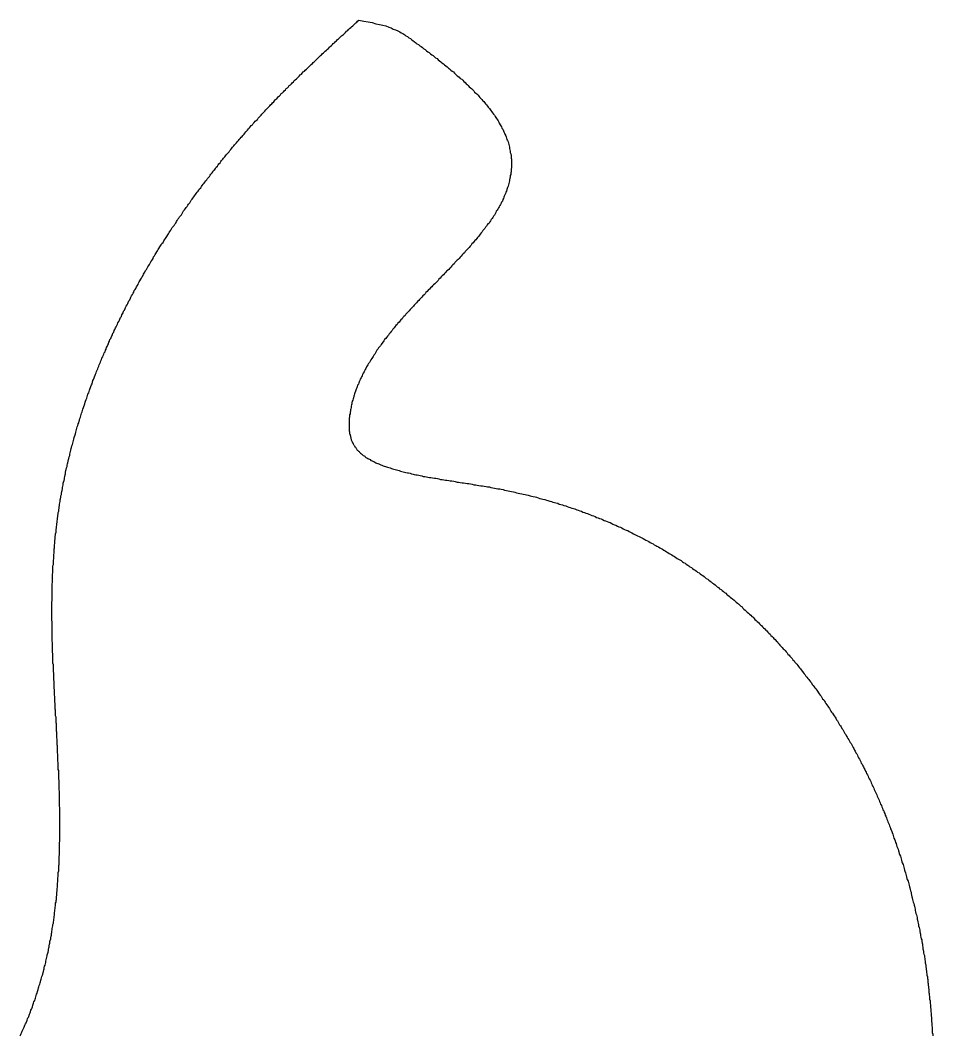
# Model space of a CAD drawing. Header units: millimetres. Extents: x 35 to 605, y 64 to 964.
# Drawn here: x 336.81 to 360.83, y 491.31 to 518.05 of the extents above; entities that cross this region are included whole.
import ezdxf

# ---------------------------------------------------------------- set-up
doc = ezdxf.new("R2010")
doc.units = ezdxf.units.MM

msp = doc.modelspace()

# ---------------------------------------------------------------- linework, layer by layer
msp.add_polyline3d([(336.807, 491.308, 0), (336.817, 491.338, 0), (336.827, 491.368, 0), (336.847, 491.398, 0), (336.857, 491.428, 0), (336.877, 491.458, 0), (336.887, 491.498, 0), (336.907, 491.528, 0), (336.917, 491.558, 0), (336.927, 491.588, 0), (336.947, 491.618, 0), (336.957, 491.648, 0), (336.977, 491.688, 0), (336.987, 491.718, 0), (336.997, 491.748, 0), (337.007, 491.778, 0), (337.027, 491.808, 0), (337.037, 491.848, 0), (337.047, 491.878, 0), (337.067, 491.908, 0), (337.077, 491.938, 0), (337.087, 491.978, 0), (337.097, 492.008, 0), (337.117, 492.038, 0), (337.127, 492.068, 0), (337.137, 492.108, 0), (337.147, 492.138, 0), (337.157, 492.168, 0), (337.167, 492.198, 0), (337.187, 492.238, 0), (337.197, 492.268, 0), (337.207, 492.298, 0), (337.217, 492.328, 0), (337.227, 492.368, 0), (337.237, 492.398, 0), (337.247, 492.428, 0), (337.257, 492.468, 0), (337.267, 492.498, 0), (337.277, 492.528, 0), (337.287, 492.568, 0), (337.297, 492.598, 0), (337.307, 492.628, 0), (337.317, 492.668, 0), (337.327, 492.698, 0), (337.337, 492.728, 0), (337.347, 492.768, 0), (337.357, 492.798, 0), (337.367, 492.828, 0), (337.377, 492.868, 0), (337.387, 492.898, 0), (337.397, 492.928, 0), (337.407, 492.968, 0), (337.417, 492.998, 0), (337.427, 493.038, 0), (337.437, 493.068, 0), (337.437, 493.098, 0), (337.447, 493.138, 0), (337.457, 493.168, 0), (337.467, 493.198, 0), (337.477, 493.238, 0), (337.477, 493.268, 0), (337.487, 493.308, 0), (337.497, 493.338, 0), (337.507, 493.378, 0), (337.517, 493.408, 0), (337.517, 493.438, 0), (337.527, 493.478, 0), (337.537, 493.508, 0), (337.547, 493.548, 0), (337.547, 493.578, 0), (337.557, 493.618, 0), (337.567, 493.648, 0), (337.567, 493.678, 0), (337.577, 493.718, 0), (337.587, 493.748, 0), (337.587, 493.788, 0), (337.597, 493.818, 0), (337.607, 493.858, 0), (337.607, 493.888, 0), (337.617, 493.928, 0), (337.627, 493.958, 0), (337.627, 493.998, 0), (337.637, 494.028, 0), (337.637, 494.058, 0), (337.647, 494.098, 0), (337.647, 494.128, 0), (337.657, 494.168, 0), (337.667, 494.198, 0), (337.667, 494.238, 0), (337.677, 494.268, 0), (337.677, 494.308, 0), (337.687, 494.338, 0), (337.687, 494.378, 0), (337.697, 494.408, 0), (337.697, 494.448, 0), (337.707, 494.478, 0), (337.707, 494.518, 0), (337.707, 494.548, 0), (337.717, 494.588, 0), (337.717, 494.618, 0), (337.727, 494.658, 0), (337.727, 494.688, 0), (337.737, 494.728, 0), (337.737, 494.758, 0), (337.737, 494.798, 0), (337.747, 494.828, 0), (337.747, 494.868, 0), (337.757, 494.898, 0), (337.757, 494.938, 0), (337.757, 494.968, 0), (337.767, 495.008, 0), (337.767, 495.038, 0), (337.767, 495.078, 0), (337.777, 495.118, 0), (337.777, 495.148, 0), (337.777, 495.188, 0), (337.787, 495.218, 0), (337.787, 495.258, 0), (337.787, 495.288, 0), (337.787, 495.328, 0), (337.797, 495.358, 0), (337.797, 495.398, 0), (337.797, 495.428, 0), (337.797, 495.468, 0), (337.807, 495.498, 0), (337.807, 495.538, 0), (337.807, 495.568, 0), (337.807, 495.608, 0), (337.817, 495.648, 0), (337.817, 495.678, 0), (337.817, 495.718, 0), (337.817, 495.748, 0), (337.817, 495.788, 0), (337.827, 495.818, 0), (337.827, 495.858, 0), (337.827, 495.888, 0), (337.827, 495.928, 0), (337.827, 495.958, 0), (337.827, 495.998, 0), (337.827, 496.028, 0), (337.837, 496.068, 0), (337.837, 496.108, 0), (337.837, 496.138, 0), (337.837, 496.178, 0), (337.837, 496.208, 0), (337.837, 496.248, 0), (337.837, 496.278, 0), (337.837, 496.318, 0), (337.837, 496.348, 0), (337.837, 496.388, 0), (337.847, 496.428, 0), (337.847, 496.458, 0), (337.847, 496.498, 0), (337.847, 496.528, 0), (337.847, 496.568, 0), (337.847, 496.598, 0), (337.847, 496.638, 0), (337.847, 496.668, 0), (337.847, 496.708, 0), (337.847, 496.748, 0), (337.847, 496.778, 0), (337.847, 496.818, 0), (337.847, 496.848, 0), (337.847, 496.888, 0), (337.847, 496.918, 0), (337.847, 496.958, 0), (337.847, 496.998, 0), (337.847, 497.028, 0), (337.847, 497.068, 0), (337.847, 497.098, 0), (337.847, 497.138, 0), (337.847, 497.168, 0), (337.847, 497.208, 0), (337.847, 497.248, 0), (337.847, 497.278, 0), (337.847, 497.318, 0), (337.837, 497.348, 0), (337.837, 497.388, 0), (337.837, 497.418, 0), (337.837, 497.458, 0), (337.837, 497.498, 0), (337.837, 497.528, 0), (337.837, 497.568, 0), (337.837, 497.598, 0), (337.837, 497.638, 0), (337.837, 497.678, 0), (337.837, 497.708, 0), (337.837, 497.748, 0), (337.827, 497.778, 0), (337.827, 497.818, 0), (337.827, 497.858, 0), (337.827, 497.888, 0), (337.827, 497.928, 0), (337.827, 497.958, 0), (337.827, 497.998, 0), (337.827, 498.028, 0), (337.817, 498.068, 0), (337.817, 498.108, 0), (337.817, 498.138, 0), (337.817, 498.178, 0), (337.817, 498.208, 0), (337.817, 498.248, 0), (337.817, 498.288, 0), (337.807, 498.318, 0), (337.807, 498.358, 0), (337.807, 498.388, 0), (337.807, 498.428, 0), (337.807, 498.468, 0), (337.807, 498.498, 0), (337.797, 498.538, 0), (337.797, 498.578, 0), (337.797, 498.608, 0), (337.797, 498.648, 0), (337.797, 498.678, 0), (337.797, 498.718, 0), (337.787, 498.758, 0), (337.787, 498.788, 0), (337.787, 498.828, 0), (337.787, 498.858, 0), (337.787, 498.898, 0), (337.787, 498.938, 0), (337.777, 498.968, 0), (337.777, 499.008, 0), (337.777, 499.038, 0), (337.777, 499.078, 0), (337.777, 499.118, 0), (337.767, 499.148, 0), (337.767, 499.188, 0), (337.767, 499.228, 0), (337.767, 499.258, 0), (337.767, 499.298, 0), (337.757, 499.328, 0), (337.757, 499.368, 0), (337.757, 499.408, 0), (337.757, 499.438, 0), (337.757, 499.478, 0), (337.757, 499.518, 0), (337.747, 499.548, 0), (337.747, 499.588, 0), (337.747, 499.618, 0), (337.747, 499.658, 0), (337.747, 499.698, 0), (337.737, 499.728, 0), (337.737, 499.768, 0), (337.737, 499.808, 0), (337.737, 499.838, 0), (337.737, 499.878, 0), (337.727, 499.908, 0), (337.727, 499.948, 0), (337.727, 499.988, 0), (337.727, 500.018, 0), (337.727, 500.058, 0), (337.717, 500.098, 0), (337.717, 500.128, 0), (337.717, 500.168, 0), (337.717, 500.208, 0), (337.717, 500.238, 0), (337.707, 500.278, 0), (337.707, 500.308, 0), (337.707, 500.348, 0), (337.707, 500.388, 0), (337.707, 500.418, 0), (337.697, 500.458, 0), (337.697, 500.498, 0), (337.697, 500.528, 0), (337.697, 500.568, 0), (337.697, 500.608, 0), (337.697, 500.638, 0), (337.687, 500.678, 0), (337.687, 500.718, 0), (337.687, 500.748, 0), (337.687, 500.788, 0), (337.687, 500.818, 0), (337.687, 500.858, 0), (337.677, 500.898, 0), (337.677, 500.928, 0), (337.677, 500.968, 0), (337.677, 501.008, 0), (337.677, 501.038, 0), (337.677, 501.078, 0), (337.667, 501.118, 0), (337.667, 501.148, 0), (337.667, 501.188, 0), (337.667, 501.228, 0), (337.667, 501.258, 0), (337.667, 501.298, 0), (337.667, 501.338, 0), (337.667, 501.368, 0), (337.657, 501.408, 0), (337.657, 501.448, 0), (337.657, 501.478, 0), (337.657, 501.518, 0), (337.657, 501.558, 0), (337.657, 501.588, 0), (337.657, 501.628, 0), (337.657, 501.658, 0), (337.647, 501.698, 0), (337.647, 501.738, 0), (337.647, 501.768, 0), (337.647, 501.808, 0), (337.647, 501.848, 0), (337.647, 501.878, 0), (337.647, 501.918, 0), (337.647, 501.958, 0), (337.647, 501.988, 0), (337.647, 502.028, 0), (337.647, 502.068, 0), (337.647, 502.098, 0), (337.647, 502.138, 0), (337.647, 502.178, 0), (337.647, 502.208, 0), (337.637, 502.248, 0), (337.637, 502.288, 0), (337.637, 502.318, 0), (337.637, 502.358, 0), (337.637, 502.398, 0), (337.637, 502.428, 0), (337.637, 502.468, 0), (337.637, 502.508, 0), (337.637, 502.538, 0), (337.637, 502.578, 0), (337.637, 502.618, 0), (337.637, 502.648, 0), (337.637, 502.688, 0), (337.637, 502.728, 0), (337.647, 502.768, 0), (337.647, 502.798, 0), (337.647, 502.838, 0), (337.647, 502.878, 0), (337.647, 502.908, 0), (337.647, 502.948, 0), (337.647, 502.988, 0), (337.647, 503.018, 0), (337.647, 503.058, 0), (337.647, 503.098, 0), (337.647, 503.128, 0), (337.647, 503.168, 0), (337.647, 503.208, 0), (337.657, 503.238, 0), (337.657, 503.278, 0), (337.657, 503.318, 0), (337.657, 503.348, 0), (337.657, 503.388, 0), (337.657, 503.428, 0), (337.657, 503.458, 0), (337.667, 503.498, 0), (337.667, 503.538, 0), (337.667, 503.568, 0), (337.667, 503.608, 0), (337.667, 503.648, 0), (337.667, 503.678, 0), (337.677, 503.718, 0), (337.677, 503.758, 0), (337.677, 503.798, 0), (337.677, 503.828, 0), (337.687, 503.868, 0), (337.687, 503.908, 0), (337.687, 503.938, 0), (337.687, 503.978, 0), (337.697, 504.018, 0), (337.697, 504.048, 0), (337.697, 504.088, 0), (337.697, 504.128, 0), (337.707, 504.158, 0), (337.707, 504.198, 0), (337.707, 504.238, 0), (337.717, 504.268, 0), (337.717, 504.308, 0), (337.717, 504.348, 0), (337.727, 504.388, 0), (337.727, 504.418, 0), (337.727, 504.458, 0), (337.737, 504.498, 0), (337.737, 504.528, 0), (337.747, 504.568, 0), (337.747, 504.608, 0), (337.747, 504.638, 0), (337.757, 504.678, 0), (337.757, 504.718, 0), (337.767, 504.748, 0), (337.767, 504.788, 0), (337.777, 504.828, 0), (337.777, 504.868, 0), (337.787, 504.898, 0), (337.787, 504.938, 0), (337.797, 504.978, 0), (337.797, 505.008, 0), (337.807, 505.048, 0), (337.807, 505.088, 0), (337.817, 505.118, 0), (337.817, 505.158, 0), (337.827, 505.198, 0), (337.827, 505.228, 0), (337.837, 505.268, 0), (337.837, 505.308, 0), (337.847, 505.338, 0), (337.857, 505.378, 0), (337.857, 505.418, 0), (337.867, 505.448, 0), (337.877, 505.488, 0), (337.877, 505.528, 0), (337.887, 505.558, 0), (337.887, 505.598, 0), (337.897, 505.638, 0), (337.907, 505.668, 0), (337.917, 505.708, 0), (337.917, 505.748, 0), (337.927, 505.778, 0), (337.937, 505.818, 0), (337.937, 505.858, 0), (337.947, 505.888, 0), (337.957, 505.928, 0), (337.967, 505.968, 0), (337.967, 505.998, 0), (337.977, 506.038, 0), (337.987, 506.078, 0), (337.997, 506.108, 0), (337.997, 506.148, 0), (338.007, 506.188, 0), (338.017, 506.218, 0), (338.027, 506.258, 0), (338.037, 506.298, 0), (338.037, 506.328, 0), (338.047, 506.368, 0), (338.057, 506.398, 0), (338.067, 506.438, 0), (338.077, 506.478, 0), (338.087, 506.508, 0), (338.097, 506.548, 0), (338.107, 506.588, 0), (338.107, 506.618, 0), (338.117, 506.658, 0), (338.127, 506.688, 0), (338.137, 506.728, 0), (338.147, 506.768, 0), (338.157, 506.798, 0), (338.167, 506.838, 0), (338.177, 506.878, 0), (338.187, 506.908, 0), (338.197, 506.948, 0), (338.207, 506.978, 0), (338.217, 507.018, 0), (338.227, 507.058, 0), (338.237, 507.088, 0), (338.247, 507.128, 0), (338.257, 507.158, 0), (338.267, 507.198, 0), (338.277, 507.238, 0), (338.287, 507.268, 0), (338.297, 507.308, 0), (338.307, 507.338, 0), (338.317, 507.378, 0), (338.327, 507.418, 0), (338.347, 507.448, 0), (338.357, 507.488, 0), (338.367, 507.518, 0), (338.377, 507.558, 0), (338.387, 507.598, 0), (338.397, 507.628, 0), (338.407, 507.668, 0), (338.417, 507.698, 0), (338.437, 507.738, 0), (338.447, 507.768, 0), (338.457, 507.808, 0), (338.467, 507.848, 0), (338.477, 507.878, 0), (338.497, 507.918, 0), (338.507, 507.948, 0), (338.517, 507.988, 0), (338.527, 508.018, 0), (338.537, 508.058, 0), (338.557, 508.098, 0), (338.567, 508.128, 0), (338.577, 508.168, 0), (338.587, 508.198, 0), (338.607, 508.238, 0), (338.617, 508.268, 0), (338.627, 508.308, 0), (338.637, 508.338, 0), (338.657, 508.378, 0), (338.667, 508.408, 0), (338.677, 508.448, 0), (338.697, 508.478, 0), (338.707, 508.518, 0), (338.717, 508.558, 0), (338.737, 508.588, 0), (338.747, 508.628, 0), (338.757, 508.658, 0), (338.777, 508.698, 0), (338.787, 508.728, 0), (338.807, 508.768, 0), (338.817, 508.798, 0), (338.827, 508.838, 0), (338.847, 508.868, 0), (338.857, 508.908, 0), (338.877, 508.938, 0), (338.887, 508.978, 0), (338.897, 509.008, 0), (338.917, 509.048, 0), (338.927, 509.078, 0), (338.947, 509.118, 0), (338.957, 509.148, 0), (338.977, 509.188, 0), (338.987, 509.218, 0), (339.007, 509.258, 0), (339.017, 509.288, 0), (339.037, 509.318, 0), (339.047, 509.358, 0), (339.067, 509.388, 0), (339.077, 509.428, 0), (339.097, 509.458, 0), (339.107, 509.498, 0), (339.127, 509.528, 0), (339.137, 509.568, 0), (339.157, 509.598, 0), (339.167, 509.638, 0), (339.187, 509.668, 0), (339.197, 509.698, 0), (339.217, 509.738, 0), (339.237, 509.768, 0), (339.247, 509.808, 0), (339.267, 509.838, 0), (339.277, 509.878, 0), (339.297, 509.908, 0), (339.317, 509.948, 0), (339.327, 509.978, 0), (339.347, 510.008, 0), (339.367, 510.048, 0), (339.377, 510.078, 0), (339.397, 510.118, 0), (339.417, 510.148, 0), (339.427, 510.178, 0), (339.447, 510.218, 0), (339.467, 510.248, 0), (339.477, 510.288, 0), (339.497, 510.318, 0), (339.517, 510.348, 0), (339.527, 510.388, 0), (339.547, 510.418, 0), (339.567, 510.458, 0), (339.577, 510.488, 0), (339.597, 510.518, 0), (339.617, 510.558, 0), (339.637, 510.588, 0), (339.647, 510.618, 0), (339.667, 510.658, 0), (339.687, 510.688, 0), (339.707, 510.728, 0), (339.717, 510.758, 0), (339.737, 510.788, 0), (339.757, 510.828, 0), (339.777, 510.858, 0), (339.797, 510.888, 0), (339.807, 510.928, 0), (339.827, 510.958, 0), (339.847, 510.988, 0), (339.867, 511.028, 0), (339.887, 511.058, 0), (339.907, 511.088, 0), (339.917, 511.128, 0), (339.937, 511.158, 0), (339.957, 511.188, 0), (339.977, 511.228, 0), (339.997, 511.258, 0), (340.017, 511.288, 0), (340.037, 511.328, 0), (340.047, 511.358, 0), (340.067, 511.388, 0), (340.087, 511.418, 0), (340.107, 511.458, 0), (340.127, 511.488, 0), (340.147, 511.518, 0), (340.167, 511.558, 0), (340.187, 511.588, 0), (340.207, 511.618, 0), (340.227, 511.648, 0), (340.247, 511.688, 0), (340.267, 511.718, 0), (340.287, 511.748, 0), (340.307, 511.778, 0), (340.317, 511.818, 0), (340.337, 511.848, 0), (340.357, 511.878, 0), (340.377, 511.908, 0), (340.397, 511.948, 0), (340.417, 511.978, 0), (340.437, 512.008, 0), (340.457, 512.038, 0), (340.477, 512.078, 0), (340.497, 512.108, 0), (340.517, 512.138, 0), (340.537, 512.168, 0), (340.567, 512.198, 0), (340.587, 512.238, 0), (340.607, 512.268, 0), (340.627, 512.298, 0), (340.647, 512.328, 0), (340.667, 512.358, 0), (340.687, 512.398, 0), (340.707, 512.428, 0), (340.727, 512.458, 0), (340.747, 512.488, 0), (340.767, 512.518, 0), (340.787, 512.558, 0), (340.807, 512.588, 0), (340.827, 512.618, 0), (340.857, 512.648, 0), (340.877, 512.678, 0), (340.897, 512.708, 0), (340.917, 512.748, 0), (340.937, 512.778, 0), (340.957, 512.808, 0), (340.977, 512.838, 0), (340.997, 512.868, 0), (341.027, 512.898, 0), (341.047, 512.928, 0), (341.067, 512.958, 0), (341.087, 512.998, 0), (341.107, 513.028, 0), (341.127, 513.058, 0), (341.157, 513.088, 0), (341.177, 513.118, 0), (341.197, 513.148, 0), (341.217, 513.178, 0), (341.237, 513.208, 0), (341.267, 513.238, 0), (341.287, 513.278, 0), (341.307, 513.308, 0), (341.327, 513.338, 0), (341.347, 513.368, 0), (341.377, 513.398, 0), (341.397, 513.428, 0), (341.417, 513.458, 0), (341.437, 513.488, 0), (341.467, 513.518, 0), (341.487, 513.548, 0), (341.507, 513.578, 0), (341.527, 513.608, 0), (341.557, 513.638, 0), (341.577, 513.668, 0), (341.597, 513.698, 0), (341.617, 513.728, 0), (341.647, 513.758, 0), (341.667, 513.788, 0), (341.687, 513.818, 0), (341.717, 513.848, 0), (341.737, 513.878, 0), (341.757, 513.908, 0), (341.787, 513.938, 0), (341.807, 513.968, 0), (341.827, 513.998, 0), (341.857, 514.028, 0), (341.877, 514.058, 0), (341.897, 514.088, 0), (341.927, 514.118, 0), (341.947, 514.148, 0), (341.967, 514.178, 0), (341.997, 514.208, 0), (342.017, 514.238, 0), (342.037, 514.268, 0), (342.067, 514.298, 0), (342.087, 514.328, 0), (342.107, 514.358, 0), (342.137, 514.388, 0), (342.157, 514.418, 0), (342.187, 514.448, 0), (342.207, 514.478, 0), (342.227, 514.508, 0), (342.257, 514.528, 0), (342.277, 514.558, 0), (342.307, 514.588, 0), (342.327, 514.618, 0), (342.347, 514.648, 0), (342.377, 514.678, 0), (342.397, 514.708, 0), (342.427, 514.738, 0), (342.447, 514.768, 0), (342.467, 514.788, 0), (342.497, 514.818, 0), (342.517, 514.848, 0), (342.547, 514.878, 0), (342.567, 514.908, 0), (342.597, 514.938, 0), (342.617, 514.968, 0), (342.647, 514.988, 0), (342.667, 515.018, 0), (342.697, 515.048, 0), (342.717, 515.078, 0), (342.747, 515.108, 0), (342.767, 515.138, 0), (342.787, 515.158, 0), (342.817, 515.188, 0), (342.837, 515.218, 0), (342.867, 515.248, 0), (342.887, 515.278, 0), (342.917, 515.298, 0), (342.937, 515.328, 0), (342.967, 515.358, 0), (342.987, 515.388, 0), (343.017, 515.408, 0), (343.047, 515.438, 0), (343.067, 515.468, 0), (343.097, 515.498, 0), (343.117, 515.518, 0), (343.147, 515.548, 0), (343.167, 515.578, 0), (343.197, 515.608, 0), (343.217, 515.628, 0), (343.247, 515.658, 0), (343.267, 515.688, 0), (343.297, 515.718, 0), (343.317, 515.738, 0), (343.347, 515.768, 0), (343.377, 515.798, 0), (343.397, 515.818, 0), (343.427, 515.848, 0), (343.447, 515.878, 0), (343.477, 515.898, 0), (343.497, 515.928, 0), (343.527, 515.958, 0), (343.557, 515.978, 0), (343.577, 516.008, 0), (343.607, 516.038, 0), (343.627, 516.058, 0), (343.657, 516.088, 0), (343.677, 516.118, 0), (343.707, 516.138, 0), (343.737, 516.168, 0), (343.757, 516.188, 0), (343.787, 516.218, 0), (343.807, 516.248, 0), (343.837, 516.268, 0), (343.867, 516.298, 0), (343.887, 516.328, 0), (343.917, 516.348, 0), (343.947, 516.378, 0), (343.967, 516.398, 0), (343.997, 516.428, 0), (344.017, 516.458, 0), (344.047, 516.478, 0), (344.077, 516.508, 0), (344.097, 516.528, 0), (344.127, 516.558, 0), (344.147, 516.578, 0), (344.177, 516.608, 0), (344.207, 516.628, 0), (344.227, 516.658, 0), (344.257, 516.688, 0), (344.287, 516.708, 0), (344.307, 516.738, 0), (344.337, 516.758, 0), (344.367, 516.788, 0), (344.387, 516.808, 0), (344.417, 516.838, 0), (344.437, 516.858, 0), (344.467, 516.888, 0), (344.497, 516.908, 0), (344.517, 516.938, 0), (344.547, 516.958, 0), (344.577, 516.988, 0), (344.597, 517.008, 0), (344.627, 517.038, 0), (344.657, 517.068, 0), (344.677, 517.088, 0), (344.707, 517.118, 0), (344.737, 517.138, 0), (344.757, 517.168, 0), (344.787, 517.188, 0), (344.817, 517.218, 0), (344.837, 517.238, 0), (344.867, 517.258, 0), (344.897, 517.288, 0), (344.917, 517.308, 0), (344.947, 517.338, 0), (344.967, 517.358, 0), (344.997, 517.388, 0), (345.027, 517.408, 0), (345.047, 517.438, 0), (345.077, 517.458, 0), (345.107, 517.488, 0), (345.127, 517.508, 0), (345.157, 517.538, 0), (345.187, 517.558, 0), (345.207, 517.588, 0), (345.237, 517.608, 0), (345.267, 517.638, 0), (345.287, 517.658, 0), (345.317, 517.678, 0), (345.347, 517.708, 0), (345.367, 517.728, 0), (345.397, 517.758, 0), (345.427, 517.778, 0), (345.447, 517.808, 0), (345.477, 517.828, 0), (345.507, 517.858, 0), (345.527, 517.878, 0), (345.557, 517.898, 0), (345.587, 517.928, 0), (345.607, 517.948, 0), (345.637, 517.978, 0), (345.667, 517.998, 0), (345.687, 518.028, 0), (345.717, 518.048, 0), (345.847, 518.028, 0), (345.967, 518.008, 0), (346.067, 517.988, 0), (346.167, 517.958, 0), (346.267, 517.938, 0), (346.347, 517.918, 0), (346.427, 517.898, 0), (346.507, 517.868, 0), (346.567, 517.848, 0), (346.627, 517.818, 0), (346.687, 517.798, 0), (346.747, 517.768, 0), (346.797, 517.748, 0), (346.837, 517.718, 0), (346.877, 517.698, 0), (346.927, 517.668, 0), (346.957, 517.638, 0), (346.997, 517.618, 0), (347.037, 517.588, 0), (347.077, 517.568, 0), (347.107, 517.538, 0), (347.147, 517.508, 0), (347.177, 517.488, 0), (347.217, 517.458, 0), (347.247, 517.428, 0), (347.287, 517.408, 0), (347.327, 517.378, 0), (347.357, 517.358, 0), (347.397, 517.328, 0), (347.427, 517.298, 0), (347.467, 517.278, 0), (347.497, 517.248, 0), (347.537, 517.218, 0), (347.567, 517.198, 0), (347.607, 517.168, 0), (347.637, 517.138, 0), (347.677, 517.118, 0), (347.707, 517.088, 0), (347.737, 517.058, 0), (347.777, 517.038, 0), (347.807, 517.008, 0), (347.847, 516.978, 0), (347.877, 516.958, 0), (347.907, 516.928, 0), (347.947, 516.898, 0), (347.977, 516.878, 0), (348.007, 516.848, 0), (348.047, 516.818, 0), (348.077, 516.788, 0), (348.107, 516.768, 0), (348.137, 516.738, 0), (348.177, 516.708, 0), (348.207, 516.688, 0), (348.237, 516.658, 0), (348.267, 516.628, 0), (348.297, 516.598, 0), (348.327, 516.578, 0), (348.357, 516.548, 0), (348.387, 516.518, 0), (348.427, 516.498, 0), (348.457, 516.468, 0), (348.487, 516.438, 0), (348.517, 516.408, 0), (348.547, 516.378, 0), (348.567, 516.358, 0), (348.597, 516.328, 0), (348.627, 516.298, 0), (348.657, 516.268, 0), (348.687, 516.248, 0), (348.717, 516.218, 0), (348.747, 516.188, 0), (348.767, 516.158, 0), (348.797, 516.128, 0), (348.827, 516.108, 0), (348.857, 516.078, 0), (348.877, 516.048, 0), (348.907, 516.018, 0), (348.927, 515.988, 0), (348.957, 515.958, 0), (348.987, 515.928, 0), (349.007, 515.908, 0), (349.037, 515.878, 0), (349.057, 515.848, 0), (349.077, 515.818, 0), (349.107, 515.788, 0), (349.127, 515.758, 0), (349.157, 515.728, 0), (349.177, 515.698, 0), (349.197, 515.668, 0), (349.217, 515.638, 0), (349.237, 515.608, 0), (349.267, 515.578, 0), (349.287, 515.548, 0), (349.307, 515.518, 0), (349.327, 515.488, 0), (349.347, 515.458, 0), (349.367, 515.428, 0), (349.387, 515.398, 0), (349.407, 515.368, 0), (349.417, 515.338, 0), (349.437, 515.298, 0), (349.457, 515.268, 0), (349.477, 515.238, 0), (349.487, 515.208, 0), (349.507, 515.178, 0), (349.527, 515.138, 0), (349.537, 515.108, 0), (349.557, 515.078, 0), (349.567, 515.048, 0), (349.587, 515.008, 0), (349.597, 514.978, 0), (349.607, 514.948, 0), (349.617, 514.908, 0), (349.637, 514.878, 0), (349.647, 514.848, 0), (349.657, 514.808, 0), (349.667, 514.778, 0), (349.677, 514.738, 0), (349.687, 514.708, 0), (349.687, 514.668, 0), (349.697, 514.638, 0), (349.707, 514.598, 0), (349.707, 514.568, 0), (349.717, 514.528, 0), (349.727, 514.488, 0), (349.727, 514.458, 0), (349.727, 514.418, 0), (349.737, 514.388, 0), (349.737, 514.348, 0), (349.737, 514.308, 0), (349.737, 514.278, 0), (349.737, 514.238, 0), (349.737, 514.208, 0), (349.737, 514.168, 0), (349.727, 514.128, 0), (349.727, 514.098, 0), (349.727, 514.058, 0), (349.717, 514.028, 0), (349.717, 513.988, 0), (349.707, 513.958, 0), (349.707, 513.918, 0), (349.697, 513.888, 0), (349.687, 513.848, 0), (349.687, 513.818, 0), (349.677, 513.788, 0), (349.667, 513.748, 0), (349.657, 513.718, 0), (349.647, 513.678, 0), (349.637, 513.648, 0), (349.627, 513.618, 0), (349.617, 513.588, 0), (349.607, 513.548, 0), (349.587, 513.518, 0), (349.577, 513.488, 0), (349.567, 513.448, 0), (349.547, 513.418, 0), (349.537, 513.388, 0), (349.527, 513.358, 0), (349.507, 513.328, 0), (349.497, 513.288, 0), (349.477, 513.258, 0), (349.467, 513.228, 0), (349.447, 513.198, 0), (349.427, 513.168, 0), (349.417, 513.138, 0), (349.397, 513.108, 0), (349.377, 513.078, 0), (349.357, 513.048, 0), (349.337, 513.018, 0), (349.327, 512.988, 0), (349.307, 512.948, 0), (349.287, 512.918, 0), (349.267, 512.888, 0), (349.247, 512.858, 0), (349.227, 512.828, 0), (349.207, 512.798, 0), (349.187, 512.768, 0), (349.167, 512.738, 0), (349.147, 512.708, 0), (349.117, 512.688, 0), (349.097, 512.658, 0), (349.077, 512.628, 0), (349.057, 512.598, 0), (349.037, 512.568, 0), (349.007, 512.538, 0), (348.987, 512.508, 0), (348.967, 512.478, 0), (348.937, 512.448, 0), (348.917, 512.418, 0), (348.897, 512.388, 0), (348.867, 512.358, 0), (348.847, 512.328, 0), (348.827, 512.298, 0), (348.797, 512.268, 0), (348.777, 512.248, 0), (348.747, 512.218, 0), (348.727, 512.188, 0), (348.697, 512.158, 0), (348.677, 512.128, 0), (348.647, 512.098, 0), (348.627, 512.068, 0), (348.597, 512.038, 0), (348.567, 512.008, 0), (348.547, 511.988, 0), (348.517, 511.958, 0), (348.497, 511.928, 0), (348.467, 511.898, 0), (348.437, 511.868, 0), (348.417, 511.838, 0), (348.387, 511.808, 0), (348.357, 511.778, 0), (348.337, 511.748, 0), (348.307, 511.728, 0), (348.277, 511.698, 0), (348.247, 511.668, 0), (348.227, 511.638, 0), (348.197, 511.608, 0), (348.167, 511.578, 0), (348.137, 511.548, 0), (348.117, 511.518, 0), (348.087, 511.488, 0), (348.057, 511.458, 0), (348.027, 511.438, 0), (347.997, 511.408, 0), (347.977, 511.378, 0), (347.947, 511.348, 0), (347.917, 511.318, 0), (347.887, 511.288, 0), (347.857, 511.258, 0), (347.827, 511.228, 0), (347.807, 511.198, 0), (347.777, 511.168, 0), (347.747, 511.138, 0), (347.717, 511.108, 0), (347.687, 511.078, 0), (347.657, 511.058, 0), (347.637, 511.028, 0), (347.607, 510.998, 0), (347.577, 510.968, 0), (347.547, 510.938, 0), (347.517, 510.908, 0), (347.487, 510.878, 0), (347.467, 510.848, 0), (347.437, 510.818, 0), (347.407, 510.788, 0), (347.377, 510.758, 0), (347.347, 510.728, 0), (347.317, 510.698, 0), (347.297, 510.668, 0), (347.267, 510.638, 0), (347.237, 510.608, 0), (347.207, 510.578, 0), (347.177, 510.548, 0), (347.157, 510.518, 0), (347.127, 510.488, 0), (347.097, 510.458, 0), (347.067, 510.428, 0), (347.047, 510.398, 0), (347.017, 510.368, 0), (346.987, 510.338, 0), (346.957, 510.308, 0), (346.937, 510.278, 0), (346.907, 510.248, 0), (346.877, 510.218, 0), (346.857, 510.188, 0), (346.827, 510.158, 0), (346.797, 510.128, 0), (346.777, 510.098, 0), (346.747, 510.068, 0), (346.727, 510.038, 0), (346.697, 510.008, 0), (346.667, 509.978, 0), (346.647, 509.948, 0), (346.617, 509.918, 0), (346.597, 509.878, 0), (346.567, 509.848, 0), (346.547, 509.818, 0), (346.517, 509.788, 0), (346.497, 509.758, 0), (346.477, 509.728, 0), (346.447, 509.698, 0), (346.427, 509.668, 0), (346.397, 509.638, 0), (346.377, 509.608, 0), (346.357, 509.578, 0), (346.327, 509.538, 0), (346.307, 509.508, 0), (346.287, 509.478, 0), (346.267, 509.448, 0), (346.237, 509.418, 0), (346.217, 509.388, 0), (346.197, 509.358, 0), (346.177, 509.328, 0), (346.157, 509.288, 0), (346.137, 509.258, 0), (346.117, 509.228, 0), (346.097, 509.198, 0), (346.077, 509.168, 0), (346.057, 509.138, 0), (346.037, 509.108, 0), (346.017, 509.068, 0), (345.997, 509.038, 0), (345.977, 509.008, 0), (345.957, 508.978, 0), (345.937, 508.948, 0), (345.917, 508.918, 0), (345.907, 508.878, 0), (345.887, 508.848, 0), (345.867, 508.818, 0), (345.857, 508.788, 0), (345.837, 508.758, 0), (345.817, 508.718, 0), (345.807, 508.688, 0), (345.787, 508.658, 0), (345.777, 508.628, 0), (345.757, 508.598, 0), (345.747, 508.558, 0), (345.727, 508.528, 0), (345.717, 508.498, 0), (345.707, 508.468, 0), (345.687, 508.438, 0), (345.677, 508.398, 0), (345.667, 508.368, 0), (345.647, 508.338, 0), (345.637, 508.308, 0), (345.627, 508.278, 0), (345.617, 508.238, 0), (345.607, 508.208, 0), (345.597, 508.178, 0), (345.587, 508.148, 0), (345.577, 508.108, 0), (345.567, 508.078, 0), (345.557, 508.048, 0), (345.547, 508.018, 0), (345.537, 507.978, 0), (345.537, 507.948, 0), (345.527, 507.918, 0), (345.517, 507.888, 0), (345.517, 507.848, 0), (345.507, 507.818, 0), (345.497, 507.788, 0), (345.497, 507.758, 0), (345.487, 507.728, 0), (345.487, 507.688, 0), (345.477, 507.658, 0), (345.477, 507.628, 0), (345.477, 507.598, 0), (345.467, 507.568, 0), (345.467, 507.538, 0), (345.467, 507.508, 0), (345.467, 507.478, 0), (345.467, 507.448, 0), (345.467, 507.418, 0), (345.467, 507.388, 0), (345.467, 507.368, 0), (345.467, 507.338, 0), (345.467, 507.308, 0), (345.467, 507.288, 0), (345.467, 507.258, 0), (345.467, 507.238, 0), (345.477, 507.208, 0), (345.477, 507.188, 0), (345.477, 507.158, 0), (345.487, 507.138, 0), (345.487, 507.118, 0), (345.497, 507.098, 0), (345.497, 507.078, 0), (345.507, 507.058, 0), (345.507, 507.038, 0), (345.517, 507.018, 0), (345.517, 506.998, 0), (345.527, 506.978, 0), (345.537, 506.968, 0), (345.547, 506.948, 0), (345.547, 506.928, 0), (345.557, 506.918, 0), (345.567, 506.898, 0), (345.577, 506.878, 0), (345.587, 506.868, 0), (345.597, 506.848, 0), (345.607, 506.838, 0), (345.617, 506.818, 0), (345.627, 506.808, 0), (345.637, 506.788, 0), (345.647, 506.778, 0), (345.657, 506.758, 0), (345.667, 506.748, 0), (345.677, 506.728, 0), (345.697, 506.718, 0), (345.707, 506.698, 0), (345.727, 506.688, 0), (345.737, 506.678, 0), (345.757, 506.658, 0), (345.767, 506.648, 0), (345.787, 506.628, 0), (345.797, 506.618, 0), (345.817, 506.608, 0), (345.837, 506.588, 0), (345.857, 506.578, 0), (345.877, 506.568, 0), (345.887, 506.548, 0), (345.907, 506.538, 0), (345.927, 506.528, 0), (345.957, 506.508, 0), (345.977, 506.498, 0), (345.997, 506.488, 0), (346.017, 506.478, 0), (346.037, 506.458, 0), (346.067, 506.448, 0), (346.087, 506.438, 0), (346.117, 506.428, 0), (346.137, 506.408, 0), (346.167, 506.398, 0), (346.187, 506.388, 0), (346.217, 506.378, 0), (346.247, 506.368, 0), (346.277, 506.348, 0), (346.297, 506.338, 0), (346.327, 506.328, 0), (346.357, 506.318, 0), (346.387, 506.308, 0), (346.417, 506.298, 0), (346.447, 506.288, 0), (346.477, 506.278, 0), (346.507, 506.268, 0), (346.547, 506.258, 0), (346.577, 506.248, 0), (346.607, 506.238, 0), (346.637, 506.228, 0), (346.677, 506.218, 0), (346.707, 506.208, 0), (346.747, 506.198, 0), (346.777, 506.188, 0), (346.817, 506.178, 0), (346.847, 506.168, 0), (346.887, 506.158, 0), (346.917, 506.148, 0), (346.957, 506.138, 0), (346.997, 506.128, 0), (347.027, 506.128, 0), (347.067, 506.118, 0), (347.107, 506.108, 0), (347.147, 506.098, 0), (347.177, 506.088, 0), (347.217, 506.078, 0), (347.257, 506.078, 0), (347.297, 506.068, 0), (347.337, 506.058, 0), (347.377, 506.048, 0), (347.417, 506.038, 0), (347.457, 506.038, 0), (347.497, 506.028, 0), (347.537, 506.018, 0), (347.577, 506.008, 0), (347.617, 506.008, 0), (347.657, 505.998, 0), (347.707, 505.988, 0), (347.747, 505.988, 0), (347.787, 505.978, 0), (347.827, 505.968, 0), (347.867, 505.958, 0), (347.917, 505.958, 0), (347.957, 505.948, 0), (347.997, 505.938, 0), (348.037, 505.938, 0), (348.087, 505.928, 0), (348.127, 505.918, 0), (348.167, 505.918, 0), (348.217, 505.908, 0), (348.257, 505.898, 0), (348.307, 505.888, 0), (348.347, 505.888, 0), (348.387, 505.878, 0), (348.437, 505.868, 0), (348.477, 505.868, 0), (348.527, 505.858, 0), (348.567, 505.848, 0), (348.617, 505.848, 0), (348.657, 505.838, 0), (348.707, 505.828, 0), (348.747, 505.818, 0), (348.797, 505.818, 0), (348.837, 505.808, 0), (348.877, 505.798, 0), (348.927, 505.788, 0), (348.977, 505.788, 0), (349.017, 505.778, 0), (349.067, 505.768, 0), (349.107, 505.758, 0), (349.157, 505.758, 0), (349.197, 505.748, 0), (349.247, 505.738, 0), (349.287, 505.728, 0), (349.337, 505.718, 0), (349.377, 505.708, 0), (349.427, 505.708, 0), (349.467, 505.698, 0), (349.517, 505.688, 0), (349.557, 505.678, 0), (349.607, 505.668, 0), (349.647, 505.658, 0), (349.697, 505.648, 0), (349.737, 505.638, 0), (349.787, 505.628, 0), (349.827, 505.618, 0), (349.867, 505.608, 0), (349.917, 505.598, 0), (349.957, 505.588, 0), (350.007, 505.578, 0), (350.047, 505.568, 0), (350.097, 505.558, 0), (350.137, 505.548, 0), (350.177, 505.538, 0), (350.227, 505.528, 0), (350.267, 505.518, 0), (350.307, 505.508, 0), (350.357, 505.498, 0), (350.397, 505.488, 0), (350.437, 505.468, 0), (350.487, 505.458, 0), (350.527, 505.448, 0), (350.567, 505.438, 0), (350.617, 505.428, 0), (350.657, 505.408, 0), (350.697, 505.398, 0), (350.747, 505.388, 0), (350.787, 505.378, 0), (350.827, 505.358, 0), (350.867, 505.348, 0), (350.907, 505.338, 0), (350.957, 505.328, 0), (350.997, 505.308, 0), (351.037, 505.298, 0), (351.077, 505.288, 0), (351.117, 505.268, 0), (351.167, 505.258, 0), (351.207, 505.248, 0), (351.247, 505.228, 0), (351.287, 505.218, 0), (351.327, 505.198, 0), (351.367, 505.188, 0), (351.407, 505.178, 0), (351.457, 505.158, 0), (351.497, 505.148, 0), (351.537, 505.128, 0), (351.577, 505.118, 0), (351.617, 505.098, 0), (351.657, 505.088, 0), (351.697, 505.068, 0), (351.737, 505.058, 0), (351.777, 505.038, 0), (351.817, 505.028, 0), (351.857, 505.008, 0), (351.897, 504.998, 0), (351.937, 504.978, 0), (351.977, 504.958, 0), (352.017, 504.948, 0), (352.057, 504.928, 0), (352.097, 504.918, 0), (352.137, 504.898, 0), (352.177, 504.878, 0), (352.217, 504.868, 0), (352.257, 504.848, 0), (352.297, 504.828, 0), (352.337, 504.818, 0), (352.377, 504.798, 0), (352.407, 504.778, 0), (352.447, 504.758, 0), (352.487, 504.748, 0), (352.527, 504.728, 0), (352.567, 504.708, 0), (352.607, 504.698, 0), (352.647, 504.678, 0), (352.677, 504.658, 0), (352.717, 504.638, 0), (352.757, 504.618, 0), (352.797, 504.608, 0), (352.837, 504.588, 0), (352.867, 504.568, 0), (352.907, 504.548, 0), (352.947, 504.528, 0), (352.987, 504.508, 0), (353.017, 504.488, 0), (353.057, 504.468, 0), (353.097, 504.458, 0), (353.137, 504.438, 0), (353.167, 504.418, 0), (353.207, 504.398, 0), (353.247, 504.378, 0), (353.277, 504.358, 0), (353.317, 504.338, 0), (353.357, 504.318, 0), (353.387, 504.298, 0), (353.427, 504.278, 0), (353.467, 504.258, 0), (353.497, 504.238, 0), (353.537, 504.218, 0), (353.567, 504.198, 0), (353.607, 504.178, 0), (353.647, 504.158, 0), (353.677, 504.138, 0), (353.717, 504.118, 0), (353.747, 504.098, 0), (353.787, 504.078, 0), (353.817, 504.048, 0), (353.857, 504.028, 0), (353.887, 504.008, 0), (353.927, 503.988, 0), (353.957, 503.968, 0), (353.997, 503.948, 0), (354.027, 503.928, 0), (354.067, 503.898, 0), (354.097, 503.878, 0), (354.137, 503.858, 0), (354.167, 503.838, 0), (354.207, 503.818, 0), (354.237, 503.788, 0), (354.267, 503.768, 0), (354.307, 503.748, 0), (354.337, 503.728, 0), (354.377, 503.698, 0), (354.407, 503.678, 0), (354.437, 503.658, 0), (354.477, 503.638, 0), (354.507, 503.608, 0), (354.537, 503.588, 0), (354.577, 503.568, 0), (354.607, 503.538, 0), (354.637, 503.518, 0), (354.677, 503.498, 0), (354.707, 503.468, 0), (354.737, 503.448, 0), (354.777, 503.428, 0), (354.807, 503.398, 0), (354.837, 503.378, 0), (354.867, 503.348, 0), (354.907, 503.328, 0), (354.937, 503.308, 0), (354.967, 503.278, 0), (354.997, 503.258, 0), (355.027, 503.228, 0), (355.067, 503.208, 0), (355.097, 503.178, 0), (355.127, 503.158, 0), (355.157, 503.128, 0), (355.187, 503.108, 0), (355.217, 503.078, 0), (355.257, 503.058, 0), (355.287, 503.028, 0), (355.317, 503.008, 0), (355.347, 502.978, 0), (355.377, 502.958, 0), (355.407, 502.928, 0), (355.437, 502.908, 0), (355.467, 502.878, 0), (355.497, 502.858, 0), (355.527, 502.828, 0), (355.557, 502.808, 0), (355.597, 502.778, 0), (355.627, 502.748, 0), (355.657, 502.728, 0), (355.687, 502.698, 0), (355.717, 502.678, 0), (355.747, 502.648, 0), (355.777, 502.618, 0), (355.807, 502.598, 0), (355.827, 502.568, 0), (355.857, 502.538, 0), (355.887, 502.518, 0), (355.917, 502.488, 0), (355.947, 502.458, 0), (355.977, 502.438, 0), (356.007, 502.408, 0), (356.037, 502.378, 0), (356.067, 502.348, 0), (356.097, 502.328, 0), (356.127, 502.298, 0), (356.147, 502.268, 0), (356.177, 502.238, 0), (356.207, 502.218, 0), (356.237, 502.188, 0), (356.267, 502.158, 0), (356.297, 502.128, 0), (356.317, 502.108, 0), (356.347, 502.078, 0), (356.377, 502.048, 0), (356.407, 502.018, 0), (356.437, 501.988, 0), (356.457, 501.968, 0), (356.487, 501.938, 0), (356.517, 501.908, 0), (356.547, 501.878, 0), (356.567, 501.848, 0), (356.597, 501.818, 0), (356.627, 501.798, 0), (356.647, 501.768, 0), (356.677, 501.738, 0), (356.707, 501.708, 0), (356.737, 501.678, 0), (356.757, 501.648, 0), (356.787, 501.618, 0), (356.807, 501.588, 0), (356.837, 501.558, 0), (356.867, 501.528, 0), (356.887, 501.498, 0), (356.917, 501.478, 0), (356.947, 501.448, 0), (356.967, 501.418, 0), (356.997, 501.388, 0), (357.017, 501.358, 0), (357.047, 501.328, 0), (357.067, 501.298, 0), (357.097, 501.268, 0), (357.127, 501.238, 0), (357.147, 501.208, 0), (357.177, 501.178, 0), (357.197, 501.148, 0), (357.227, 501.118, 0), (357.247, 501.088, 0), (357.277, 501.058, 0), (357.297, 501.028, 0), (357.317, 500.998, 0), (357.347, 500.968, 0), (357.367, 500.938, 0), (357.397, 500.898, 0), (357.417, 500.868, 0), (357.447, 500.838, 0), (357.467, 500.808, 0), (357.487, 500.778, 0), (357.517, 500.748, 0), (357.537, 500.718, 0), (357.567, 500.688, 0), (357.587, 500.658, 0), (357.607, 500.628, 0), (357.637, 500.598, 0), (357.657, 500.558, 0), (357.677, 500.528, 0), (357.707, 500.498, 0), (357.727, 500.468, 0), (357.747, 500.438, 0), (357.777, 500.408, 0), (357.797, 500.378, 0), (357.817, 500.338, 0), (357.837, 500.308, 0), (357.867, 500.278, 0), (357.887, 500.248, 0), (357.907, 500.218, 0), (357.927, 500.178, 0), (357.957, 500.148, 0), (357.977, 500.118, 0), (357.997, 500.088, 0), (358.017, 500.058, 0), (358.037, 500.018, 0), (358.067, 499.988, 0), (358.087, 499.958, 0), (358.107, 499.928, 0), (358.127, 499.888, 0), (358.147, 499.858, 0), (358.167, 499.828, 0), (358.187, 499.798, 0), (358.217, 499.758, 0), (358.237, 499.728, 0), (358.257, 499.698, 0), (358.277, 499.668, 0), (358.297, 499.628, 0), (358.317, 499.598, 0), (358.337, 499.568, 0), (358.357, 499.528, 0), (358.377, 499.498, 0), (358.397, 499.468, 0), (358.417, 499.438, 0), (358.437, 499.398, 0), (358.457, 499.368, 0), (358.477, 499.338, 0), (358.497, 499.298, 0), (358.517, 499.268, 0), (358.537, 499.238, 0), (358.557, 499.198, 0), (358.577, 499.168, 0), (358.597, 499.138, 0), (358.617, 499.098, 0), (358.637, 499.068, 0), (358.657, 499.028, 0), (358.677, 498.998, 0), (358.697, 498.968, 0), (358.717, 498.928, 0), (358.737, 498.898, 0), (358.747, 498.868, 0), (358.767, 498.828, 0), (358.787, 498.798, 0), (358.807, 498.758, 0), (358.827, 498.728, 0), (358.847, 498.698, 0), (358.857, 498.658, 0), (358.877, 498.628, 0), (358.897, 498.588, 0), (358.917, 498.558, 0), (358.937, 498.518, 0), (358.947, 498.488, 0), (358.967, 498.458, 0), (358.987, 498.418, 0), (359.007, 498.388, 0), (359.027, 498.348, 0), (359.037, 498.318, 0), (359.057, 498.278, 0), (359.077, 498.248, 0), (359.087, 498.208, 0), (359.107, 498.178, 0), (359.127, 498.138, 0), (359.137, 498.108, 0), (359.157, 498.068, 0), (359.177, 498.038, 0), (359.197, 497.998, 0), (359.207, 497.968, 0), (359.227, 497.928, 0), (359.237, 497.898, 0), (359.257, 497.858, 0), (359.277, 497.828, 0), (359.287, 497.788, 0), (359.307, 497.758, 0), (359.317, 497.718, 0), (359.337, 497.688, 0), (359.357, 497.648, 0), (359.367, 497.618, 0), (359.387, 497.578, 0), (359.397, 497.548, 0), (359.417, 497.508, 0), (359.427, 497.478, 0), (359.447, 497.438, 0), (359.457, 497.408, 0), (359.477, 497.368, 0), (359.487, 497.338, 0), (359.507, 497.298, 0), (359.517, 497.258, 0), (359.537, 497.228, 0), (359.547, 497.188, 0), (359.567, 497.158, 0), (359.577, 497.118, 0), (359.597, 497.088, 0), (359.607, 497.048, 0), (359.617, 497.008, 0), (359.637, 496.978, 0), (359.647, 496.938, 0), (359.667, 496.908, 0), (359.677, 496.868, 0), (359.687, 496.838, 0), (359.707, 496.798, 0), (359.717, 496.758, 0), (359.737, 496.728, 0), (359.747, 496.688, 0), (359.757, 496.658, 0), (359.777, 496.618, 0), (359.787, 496.578, 0), (359.797, 496.548, 0), (359.807, 496.508, 0), (359.827, 496.468, 0), (359.837, 496.438, 0), (359.847, 496.398, 0), (359.867, 496.368, 0), (359.877, 496.328, 0), (359.887, 496.288, 0), (359.897, 496.258, 0), (359.917, 496.218, 0), (359.927, 496.178, 0), (359.937, 496.148, 0), (359.947, 496.108, 0), (359.957, 496.078, 0), (359.977, 496.038, 0), (359.987, 495.998, 0), (359.997, 495.968, 0), (360.007, 495.928, 0), (360.017, 495.888, 0), (360.027, 495.858, 0), (360.047, 495.818, 0), (360.057, 495.778, 0), (360.067, 495.748, 0), (360.077, 495.708, 0), (360.087, 495.668, 0), (360.097, 495.638, 0), (360.107, 495.598, 0), (360.117, 495.558, 0), (360.127, 495.528, 0), (360.137, 495.488, 0), (360.147, 495.448, 0), (360.157, 495.418, 0), (360.177, 495.378, 0), (360.187, 495.338, 0), (360.197, 495.308, 0), (360.207, 495.268, 0), (360.217, 495.228, 0), (360.227, 495.198, 0), (360.237, 495.158, 0), (360.247, 495.118, 0), (360.257, 495.088, 0), (360.257, 495.048, 0), (360.267, 495.008, 0), (360.277, 494.968, 0), (360.287, 494.938, 0), (360.297, 494.898, 0), (360.307, 494.858, 0), (360.317, 494.828, 0), (360.327, 494.788, 0), (360.337, 494.748, 0), (360.347, 494.718, 0), (360.357, 494.678, 0), (360.367, 494.638, 0), (360.367, 494.608, 0), (360.377, 494.568, 0), (360.387, 494.528, 0), (360.397, 494.488, 0), (360.407, 494.458, 0), (360.417, 494.418, 0), (360.417, 494.378, 0), (360.427, 494.348, 0), (360.437, 494.308, 0), (360.447, 494.268, 0), (360.457, 494.228, 0), (360.457, 494.198, 0), (360.467, 494.158, 0), (360.477, 494.118, 0), (360.487, 494.088, 0), (360.487, 494.048, 0), (360.497, 494.008, 0), (360.507, 493.978, 0), (360.507, 493.938, 0), (360.517, 493.898, 0), (360.527, 493.858, 0), (360.537, 493.828, 0), (360.537, 493.788, 0), (360.547, 493.748, 0), (360.557, 493.718, 0), (360.557, 493.678, 0), (360.567, 493.638, 0), (360.567, 493.598, 0), (360.577, 493.568, 0), (360.587, 493.528, 0), (360.587, 493.488, 0), (360.597, 493.458, 0), (360.607, 493.418, 0), (360.607, 493.378, 0), (360.617, 493.338, 0), (360.617, 493.308, 0), (360.627, 493.268, 0), (360.627, 493.228, 0), (360.637, 493.198, 0), (360.647, 493.158, 0), (360.647, 493.118, 0), (360.657, 493.078, 0), (360.657, 493.048, 0), (360.667, 493.008, 0), (360.667, 492.968, 0), (360.677, 492.938, 0), (360.677, 492.898, 0), (360.687, 492.858, 0), (360.687, 492.818, 0), (360.697, 492.788, 0), (360.697, 492.748, 0), (360.697, 492.708, 0), (360.707, 492.678, 0), (360.707, 492.638, 0), (360.717, 492.598, 0), (360.717, 492.568, 0), (360.727, 492.528, 0), (360.727, 492.488, 0), (360.727, 492.448, 0), (360.737, 492.418, 0), (360.737, 492.378, 0), (360.747, 492.338, 0), (360.747, 492.308, 0), (360.747, 492.268, 0), (360.757, 492.228, 0), (360.757, 492.198, 0), (360.757, 492.158, 0), (360.767, 492.118, 0), (360.767, 492.088, 0), (360.767, 492.048, 0), (360.777, 492.008, 0), (360.777, 491.968, 0), (360.777, 491.938, 0), (360.787, 491.898, 0), (360.787, 491.858, 0), (360.787, 491.828, 0), (360.797, 491.788, 0), (360.797, 491.748, 0), (360.797, 491.718, 0), (360.797, 491.678, 0), (360.807, 491.638, 0), (360.807, 491.608, 0), (360.807, 491.568, 0), (360.817, 491.528, 0), (360.817, 491.498, 0), (360.817, 491.458, 0), (360.817, 491.418, 0), (360.817, 491.388, 0), (360.827, 491.348, 0), (360.827, 491.308, 0)])

doc.saveas('drawing.dxf')
